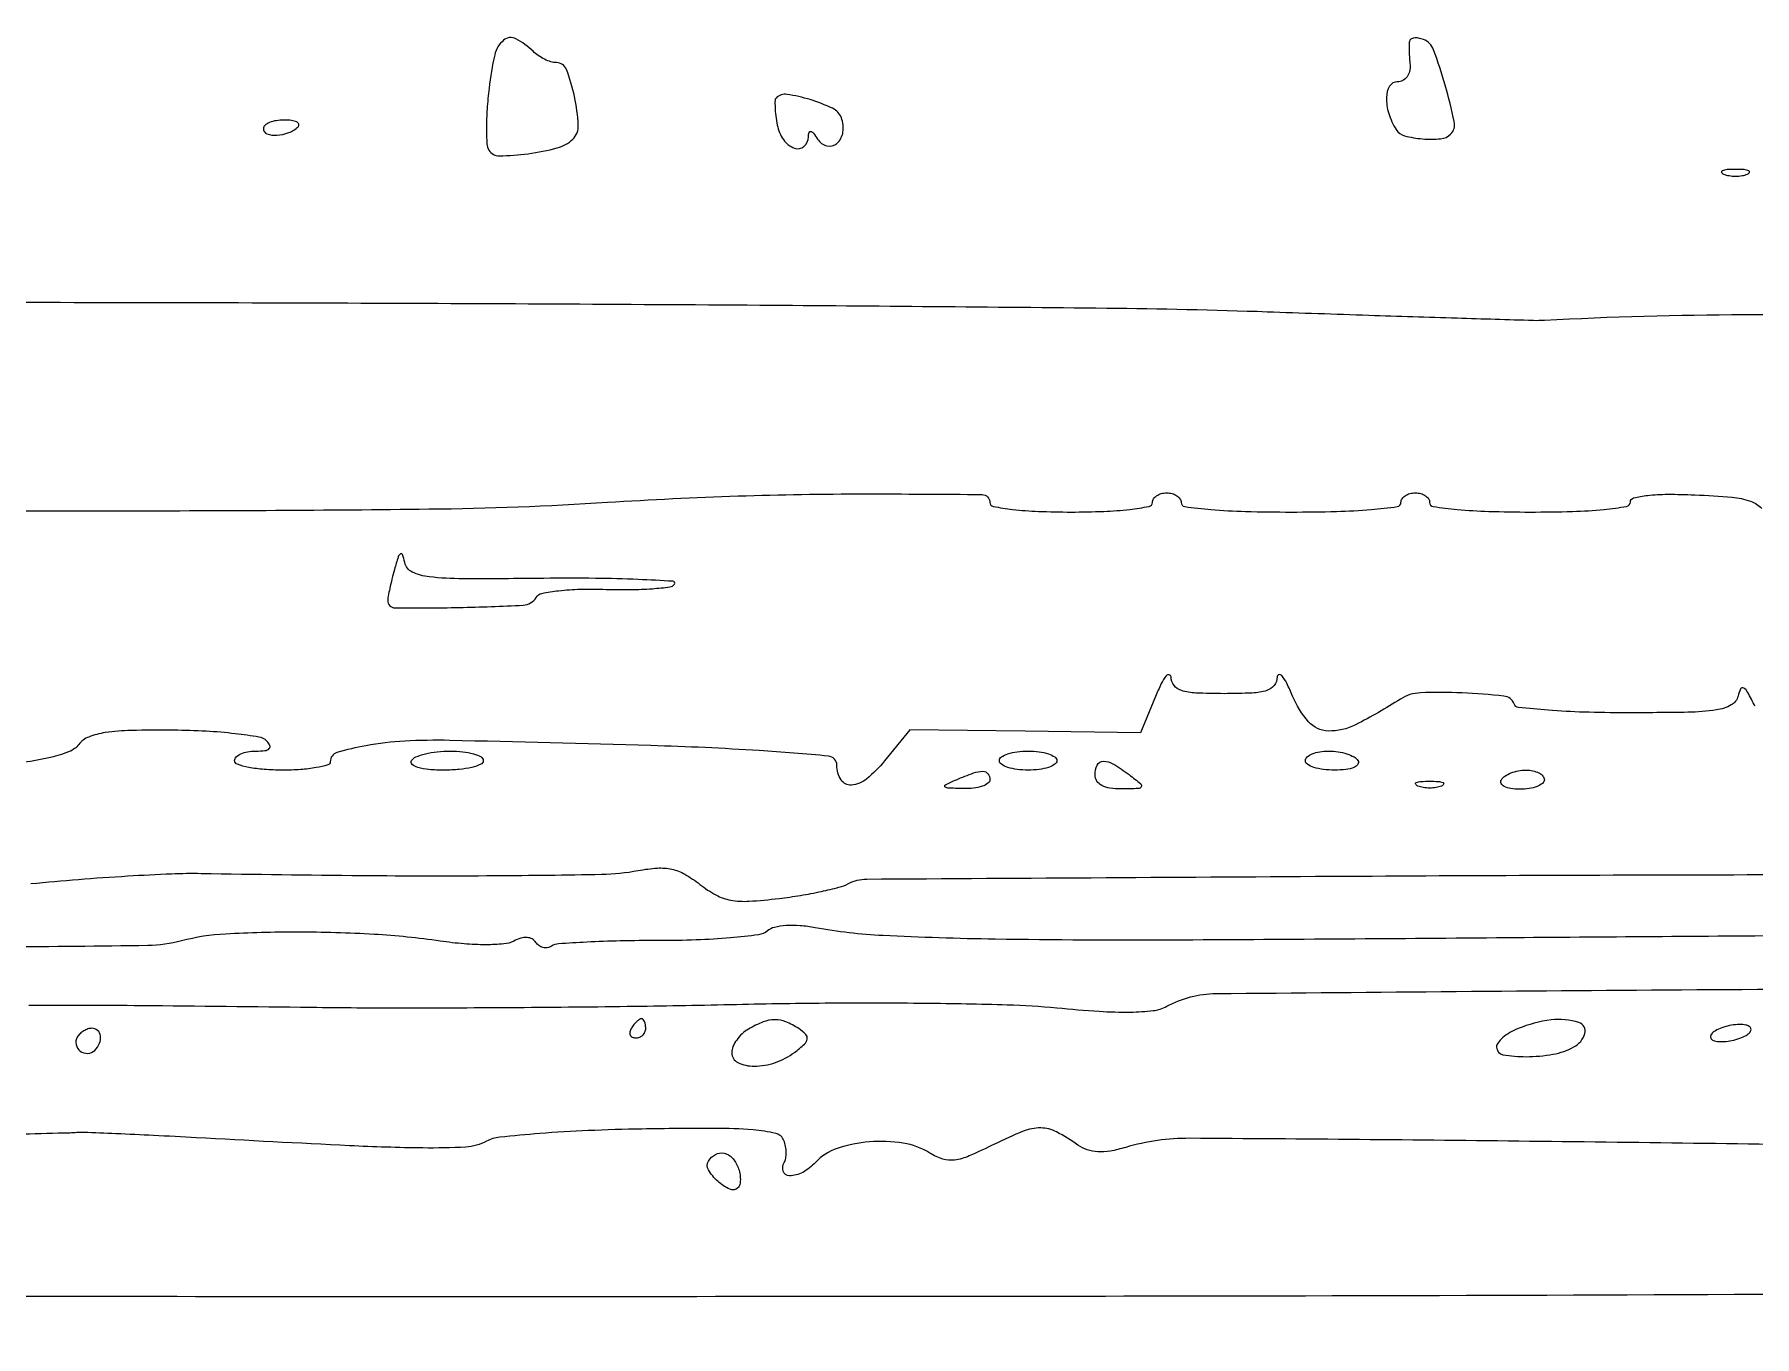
# Model space of a CAD drawing. Extents: x 0 to 5034, y 0 to 2560.
# Drawn here: x 1195.1 to 1375, y 258.8 to 395 of the extents above; entities that cross this region are included whole.
import ezdxf

# ---------------------------------------------------------------- set-up
doc = ezdxf.new("R2010")
doc.units = 0

msp = doc.modelspace()

# ---------------------------------------------------------------- linework, layer by layer
for points in [[(1557.115, 263.193366, 0.000016), (1618.338811, 262.493314, 0.000014), (1679.769463, 261.794626, 0.006046)], [(758.5, 263.189695, -0.00005), (959.629134, 263.186606, -0.002021), (1003.377606, 263.004753, -0.002765), (1026.414405, 262.688457, -0.485313), (1027.705651, 260.982409, 0.137934), (1027.736152, 259.321269, 0.089805), (1028.61341, 257.601206, 0.107886), (1029.893072, 256.512159, 0.267021), (1031.08062, 256.549826, 0.135733), (1031.434416, 256.931581, 0.043901), (1031.729932, 257.650825, 0.040038), (1031.932177, 258.546557, 0.035522), (1032, 259.5, -0.03537), (1032.067517, 260.453259, -0.039936), (1032.268871, 261.348435, -0.043782), (1032.563055, 262.066999, -0.136113), (1032.915304, 262.447655, -0.138132), (1034.427721, 262.880997, -0.000304), (1058.418359, 262.974838, -0.000929), (1096.805013, 263.030373, -0.000084), (1192.5, 262.974921, 0.000516), (1316.795999, 263.01022, 0.001331), (1406.547551, 263.367364, 0.000323)], [(1407.1878, 306.87168, 0.000015), (1422.488545, 306.946143, 0.000086)], [(1457.207454, 365.786669, 0.000415), (1373.916606, 365.617634, 0.012538), (1353, 365.033181, -0.020684), (1351.856006, 365.019855, -0.000215), (1343.8625, 365.260873, -0.000691), (1334.648334, 365.555401, -0.000449), (1324, 365.920064, 0.006253), (1307.232469, 366.299465, 0.000786), (1270.94375, 366.609514, 0.000924), (1227.855548, 366.830218, 0.000767), (1182, 366.909956, -0.000801), (1135.423894, 366.994119, -0.000873), (1090.159673, 367.227468, -0.000817), (1051.400946, 367.558319, -0.004312), (1030.139313, 367.957959, 0.001417), (1015.665721, 368.313834, 0.002173), (1003.124904, 368.532092, 0.000724), (992.28236, 368.657944, 0.060996), (990.639313, 368.473676, -0.052009)], [(1168.371156, 345.156392, 0.000305), (1204.272705, 345.132807, 0.002876), (1236.315024, 345.315623, 0.013005), (1255, 346.015996, -0.007615), (1268.668258, 346.675923, -0.008354), (1281.934533, 346.89228, -0.002284), (1294.176421, 346.831469, -0.411424), (1295, 346, 0.362465), (1295.348392, 345.582553, 0.015687), (1297.375, 345.279412, 0.019442), (1300.081088, 345.06728, 0.009838), (1303.5, 345, 0.009838), (1306.918912, 345.06728, 0.019442), (1309.625, 345.279412, 0.015687), (1311.651608, 345.582553, 0.362465), (1312, 346, -0.148195), (1312.115568, 346.381354, -0.098894), (1312.440625, 346.70625, -0.082425), (1312.926543, 346.925306, -0.064853), (1313.5, 347, -0.064853), (1314.073457, 346.925306, -0.082425), (1314.559375, 346.70625, -0.098894), (1314.884432, 346.381354, -0.148195), (1315, 346, 0.377473), (1315.382029, 345.566068, 0.010078), (1318.125, 345.271739, 0.014876), (1321.755364, 345.064625, 0.00681), (1326.5, 345, 0.00681), (1331.244636, 345.064625, 0.014876), (1334.875, 345.271739, 0.010078), (1337.617971, 345.566068, 0.377473), (1338, 346, -0.148195), (1338.115568, 346.381354, -0.098894), (1338.440625, 346.70625, -0.082425), (1338.926543, 346.925306, -0.064853), (1339.5, 347, -0.064853), (1340.073457, 346.925306, -0.082425), (1340.559375, 346.70625, -0.098894), (1340.884432, 346.381354, -0.148195), (1341, 346, 0.373418), (1341.372518, 345.570757, 0.011579), (1343.875, 345.27381, 0.016146), (1347.197465, 345.065344, 0.007593), (1351.5, 345, 0.007223), (1355.959371, 345.064419, 0.017595), (1359.239696, 345.274897, 0.014843), (1361.604156, 345.581487, 0.368479), (1362, 346.04569, -0.346106), (1362.341595, 346.48006, -0.03174), (1363.786982, 346.73492, -0.027196), (1365.89541, 346.854584, -0.011565), (1368.724518, 346.79569, -0.009733), (1372.632852, 346.547534, -0.063559), (1374.553202, 346.138584, -0.11886), (1375.744833, 345.369093, -0.073565)], [(1194.686792, 306.134023, -0.005129), (1199.649591, 306.575835, -0.004631), (1204.79237, 306.932649, -0.004642), (1209.406168, 307.166883, -0.014681), (1212.5, 307.204257, 0.002176), (1229.302229, 306.987022, 0.003778), (1243.254645, 306.972803, 0.002803), (1254.375565, 307.107859, 0.042504), (1258.210264, 307.503099, -0.030824), (1260.216665, 307.757326, -0.071427), (1261.726353, 307.639022, -0.074903), (1263.097696, 307.10659, -0.036679), (1264.655577, 306.056283, 0.042624), (1266.348668, 304.943826, 0.080077), (1267.889927, 304.405018, 0.059357), (1269.814964, 304.293394, 0.014976), (1272.945313, 304.577796, 0.01088), (1275.196874, 304.900405, 0.011846), (1277.368925, 305.313101, 0.011374), (1279.207886, 305.751842, 0.0556), (1280.204219, 306.136032, -0.118768), (1282.111414, 306.608204, -0.000093), (1332.194971, 306.91274, -0.001155), (1377.025873, 307.073428, -0.004016)], [(1138.588694, 306.019491, -0.000082), (1180.64205, 305.881254, -0.138404)], [(1375.018453, 324.689013, 0.01114), (1374.279571, 326.135129, 0.134315), (1373.852179, 326.583298, 0.435365), (1373.525584, 326.489687, 0.061032), (1373.256826, 325.75, -0.215179), (1372.545627, 324.815418, -0.087351), (1370.993817, 324.297461, -0.032921), (1368.020645, 324.052904, -0.004063), (1361.510009, 324, -0.007597), (1357.13776, 324.066435, -0.012072), (1353.400857, 324.270414, -0.00601), (1350.305323, 324.551934, -0.287736), (1349.833333, 324.920559, 0.286618), (1348.774988, 325.750652, 0.015877), (1344.396523, 326.08006, 0.020602), (1340.029346, 326.089424, 0.133274), (1337.947022, 325.436056, -0.023964), (1333.259967, 322.745524, -0.125907), (1330.387349, 322.095023, -0.208181), (1328.339015, 323.055094, -0.082389), (1326.658482, 325.75, 0.015991), (1326.054508, 327.083926, 0.054984), (1325.544826, 327.884375, 0.294351), (1325.240118, 327.985828, 0.334232), (1325.051528, 327.75, -0.157815), (1324.738337, 326.871565, -0.153667), (1323.966697, 326.331888, -0.065464), (1322.452835, 326.064805, -0.010972), (1319.5, 326, -0.010972), (1316.547165, 326.064805, -0.065464), (1315.033303, 326.331888, -0.153667), (1314.261663, 326.871565, -0.157815), (1313.948472, 327.75, 0.344664), (1313.75752, 327.979831, 0.285838), (1313.449333, 327.86973, 0.053717), (1312.933211, 327.052904, 0.015797), (1312.321633, 325.700146), (1310.746323, 321.900291), (1298.692419, 322.066566), (1286.638514, 322.232841), (1283.970541, 318.963905, -0.048671), (1282.12453, 317.104498, -0.151484), (1280.510859, 316.439179, -0.284649), (1279.434809, 316.978008, -0.138863), (1279, 318.513423, 0.387064), (1278.128924, 319.470078, 0.007393), (1270.862399, 320.043807, 0.008796), (1259.538356, 320.569797, 0.001594), (1238.5, 321.109246, 0.019587), (1233.788099, 321.03045, 0.030032), (1229.733757, 320.558293, 0.029801), (1226.699252, 319.829949, 0.330182), (1226, 318.886501, -0.334666), (1225.738494, 318.539562, -0.025886), (1224.53125, 318.26041, -0.027201), (1222.9167, 318.063945, -0.016677), (1221, 318, -0.01883), (1219.083446, 318.072205, -0.03053), (1217.46875, 318.29375, -0.031449), (1216.280551, 318.610183, -0.322437), (1216, 319, -0.206135), (1216.164587, 319.382257, -0.082944), (1216.64625, 319.70625, -0.063259), (1217.357802, 319.926575, -0.043509), (1218.2, 320, 0.02559), (1219.172997, 320.049832, 0.159364), (1219.623151, 320.25, 0.332359), (1219.687419, 320.57613, 0.084757), (1219.356057, 321.043943, 0.156926), (1218.546526, 321.459325, 0.01175), (1216.063568, 321.807385, 0.015351), (1213.021645, 322.066797, 0.011034), (1209.613545, 322.176933, 0.007862), (1205.164381, 322.152524, 0.031827), (1202.463663, 321.922839, 0.055019), (1200.740557, 321.467405, 0.137631), (1199.707488, 320.695232, -0.136345), (1198.700269, 319.938411, -0.035582), (1196.750158, 319.330379, -0.026509), (1193.934462, 318.823527, -0.010348)], [(1378.86177, 300.670903, 0.000656), (1348, 300.447923, -0.000938), (1314.129171, 300.222312, -0.004959), (1295.561253, 300.317647, -0.008378), (1283.834396, 300.690794, -0.033926), (1276.736227, 301.520717, 0.027118), (1275.142597, 301.729058, 0.035651), (1273.676299, 301.735659, 0.040301), (1272.472884, 301.557069, 0.116736), (1271.723544, 301.185525, -0.142393), (1270.78414, 300.777409, -0.009638), (1267.853097, 300.460567, -0.013206), (1264.289317, 300.239343, -0.009488), (1260.301341, 300.173097, 0.005646), (1256.331288, 300.137662, 0.008159), (1252.824193, 300.009474, 0.004725), (1249.888019, 299.826307, 0.121042), (1249.133122, 299.582274, -0.10151), (1248.705321, 299.42551, -0.098493), (1248.245456, 299.447338, -0.097344), (1247.824649, 299.644348, -0.09662), (1247.50841, 299.986392, 0.132404), (1247.129588, 300.342103, 0.108622), (1246.593411, 300.492964, 0.085072), (1245.930421, 300.418491, 0.050245), (1245.189312, 300.120762, -0.099248), (1244.152135, 299.817393, -0.021586), (1242.28047, 299.735844, -0.020898), (1239.998259, 299.830412, -0.015679), (1237.5, 300.117868, 0.022087), (1230.594993, 300.822864, 0.014203), (1222.547309, 301.057715, 0.01343), (1215.052086, 300.862127, 0.051488), (1210.447209, 300.138677, -0.061151), (1206.924251, 299.654544, -0.001784), (1191.861727, 299.491118, -0.00294)], [(1194.468631, 293.431642, -0.002906), (1206.240732, 293.393429, -0.000894), (1224, 293.200819, 0.003209), (1233.569491, 293.141343, 0.001661), (1245.528125, 293.183489, 0.001651), (1257.818444, 293.308224, 0.002508), (1268.5, 293.505492, -0.004273), (1278.385155, 293.653146, -0.004313), (1288.240625, 293.631118, -0.004208), (1296.823103, 293.465661, -0.01741), (1302, 293.141646, 0.00804), (1306.431984, 292.780784, 0.019695), (1309.70159, 292.696481, 0.025409), (1312.081126, 292.849968, 0.095655), (1313.5, 293.298143, -0.122378), (1318.650141, 294.630388, -0.000701), (1368.934005, 295.041976, -0.000516), (1419.843868, 295.334746, -0.176149)], [(1388.067689, 278.690617, 0.000815), (1351.442953, 279.176048, 0.001383), (1315.916694, 279.490712, 0.073526), (1309.205666, 278.540213, -0.027615), (1307.580656, 278.155838, -0.056775), (1306.277648, 278.072824, -0.070544), (1305.184409, 278.283823, -0.072792), (1304.205666, 278.789445, 0.03532), (1301.974644, 280.162087, 0.118024), (1300.319354, 280.577685, 0.098427), (1298.487287, 280.234462, 0.020445), (1295.485396, 278.885605, -0.012939), (1292.837996, 277.647951, -0.06864), (1291.301943, 277.215607, -0.111444), (1290.073188, 277.319898, -0.062984), (1288.709453, 277.949376, 0.100617), (1285.935204, 278.986298, 0.059637), (1282.39279, 279.12097, 0.060676), (1279.01698, 278.428446, 0.124953), (1276.765019, 276.978152, -0.078522), (1275.425003, 275.929438, -0.127571), (1274.033791, 275.568929, -0.321829), (1273.379137, 276.039201, -0.223281), (1273.486932, 276.978856, 0.097241), (1273.646839, 277.404071, 0.045043), (1273.691727, 277.995106, 0.042314), (1273.627267, 278.645413, 0.045789), (1273.454517, 279.257931, 0.24926), (1272.594749, 280.005679, 0.036598), (1270.235768, 280.372101, 0.020691), (1266.200974, 280.5318, 0.003627), (1258.599814, 280.462853, 0.006574), (1252.978692, 280.297147, 0.008991), (1247.923948, 279.990454, 0.006301), (1243.722723, 279.606301, 0.097207), (1242.341129, 279.182567, -0.109631), (1240.178336, 278.57699, -0.01669), (1235.669787, 278.481212, -0.009335), (1228.019228, 278.716962, -0.001265), (1212, 279.550791, 0.001161), (1207.52092, 279.784871, 0.001708), (1203.584375, 279.967954, 0.000787), (1200.228709, 280.107241, 0.032232), (1199.5, 280.089361, -0.015651), (1198.743204, 280.045665, -0.000199), (1193.946875, 279.92104, -0.000582)]]:
    msp.add_lwpolyline(points, format="xyb")
for points in [[(1242.608354, 389.324794, 0.012536), (1242.408668, 387.15862, 0.016306), (1242.340458, 385.167553, 0.01398), (1242.383726, 383.524212, 0.125475), (1242.597751, 382.841836, 0.265367), (1243.689003, 382.247885, 0.027808), (1246.702866, 382.477186, 0.032006), (1249.739343, 383.078587, 0.128128), (1251.375304, 384.00312, 0.217696), (1251.948889, 385.469586, 0.039037), (1251.546883, 388.453983, 0.038429), (1250.708998, 391.274655, 0.310769), (1249.654687, 392, -0.074905), (1249.088161, 392.08535, -0.0385), (1248.419038, 392.349526, -0.03718), (1247.757945, 392.73449, -0.045972), (1247.210123, 393.189877, 0.077458), (1245.42664, 394.492404, 0.302445), (1244.136775, 394.348362, 0.164029), (1243.206393, 392.820691, 0.026224)], [(1338.884846, 394.218615, 0.036742), (1338.851549, 393.82987, 0.009363), (1338.855809, 393.197031, 0.009492), (1338.88802, 392.472695, 0.009488), (1338.947704, 391.75, -0.084415), (1338.902578, 391.078073, -0.103732), (1338.634099, 390.511051, -0.113515), (1338.183544, 390.13478, -0.117976), (1337.620276, 390, 0.266365), (1336.817231, 389.539523, 0.127165), (1336.481212, 388.355577, 0.083509), (1336.720657, 386.693304, 0.061046), (1337.502323, 384.996241, 0.19269), (1338.378758, 384.348442, 0.043208), (1340.245548, 384.029087, 0.043534), (1342.1519, 384.036606, 0.175376), (1343.1894, 384.522734, 0.253335), (1343.578947, 385.832101, 0.018251), (1342.6351, 389.630392, 0.019226), (1341.410806, 393.343389, 0.215086), (1340.342144, 394.422202, 0.048197), (1339.819793, 394.566816, 0.078302), (1339.360428, 394.574847, 0.112198), (1339.034706, 394.451402, 0.209532)], [(1272.637474, 388.30414, 0.191142), (1272.523817, 388.040964, 0.018291), (1272.528543, 387.328673, 0.021252), (1272.603978, 386.450705, 0.01517), (1272.759742, 385.476498, 0.105885), (1273.403802, 383.952583, 0.151047), (1274.556308, 383.057896, 0.275823), (1275.546045, 383.235922, 0.213748), (1276.015313, 384.25, -0.063403), (1276.079422, 384.708625, -0.408796), (1276.262241, 384.81553, -0.170819), (1276.544514, 384.628423, -0.020824), (1276.973672, 384.008359, 0.191118), (1277.94703, 383.299654, 0.249915), (1278.999138, 383.555049, 0.176681), (1279.63295, 384.734483, 0.128135), (1279.465562, 386.229149, 0.192563), (1278.542497, 387.226218, 0.037124), (1276.202985, 388.131575, 0.036132), (1273.781815, 388.680091, 0.238354)], [(1219, 385.088484, 0.319036), (1219.380019, 384.55353, 0.099013), (1220.413557, 384.409883, 0.076138), (1221.672674, 384.679921, 0.105931), (1222.637722, 385.304389, 0.286074), (1222.698305, 385.565325, 0.2027), (1222.492539, 385.795664, 0.080137), (1221.952173, 385.952087, 0.03047), (1221.166667, 386, 0.040166), (1220.337059, 385.933248, 0.059481), (1219.636458, 385.732242, 0.078229), (1219.160022, 385.437269, 0.218452)], [(1371.75, 380.337719, 0.057986), (1372.320008, 380.181385, 0.037979), (1373, 380.12966, 0.037979), (1373.679992, 380.181385, 0.057986), (1374.25, 380.337719, 0.174857), (1374.459382, 380.525001, 0.447206), (1374.398438, 380.693942, 0.078554), (1373.89144, 380.810911, 0.017491), (1373, 380.842105, 0.017491), (1372.10856, 380.810911, 0.078554), (1371.601562, 380.693942, 0.447206), (1371.540618, 380.525001, 0.174857)], [(1232.723215, 339, 0.006584), (1232.455784, 337.987865, 0.00755), (1232.22772, 337.014063, 0.006888), (1232.058418, 336.183888, 0.042325), (1232.013655, 335.75, 0.417502), (1232.772889, 334.971392, 0.006801), (1239.491456, 335.01582, 0.007763), (1246.171729, 335.254685, 0.246295), (1247.539492, 336.063899, -0.20663), (1248.144705, 336.486622, -0.021665), (1249.890403, 336.766284, -0.023024), (1252.158415, 336.924138, -0.013969), (1254.848509, 336.912068, 0.010838), (1257.433494, 336.884287, 0.016145), (1259.693, 336.981995, 0.011177), (1261.5295, 337.162283, 0.220129), (1262, 337.453056, 0.577749), (1261.849503, 337.753859, 0.003703), (1258.191335, 337.943132, 0.008759), (1253.730968, 338.062566, 0.004978), (1248.332205, 338.058774, -0.002817), (1239.887121, 338.016346, -0.02802), (1236.353173, 338.216707, -0.081757), (1234.566493, 338.722386, -0.236059), (1233.791765, 339.703887, 0.025188), (1233.571271, 340.549966, 0.497937), (1233.35346, 340.627382, 0.172506), (1233.110207, 340.30517, 0.00838)], [(1242, 319, -0.297764), (1241.746916, 318.612706, -0.042932), (1240.807664, 318.29375, -0.03716), (1239.496569, 318.072375, -0.02325), (1237.940983, 318, -0.019531), (1236.311372, 318.063682, -0.051222), (1235.16126, 318.273526, -0.106919), (1234.562569, 318.597376, -0.369423), (1234.5, 319, -0.159713), (1234.95866, 319.386693, -0.035556), (1235.947275, 319.70625, -0.033489), (1237.196361, 319.926586, -0.026918), (1238.559017, 320, -0.027497), (1239.877484, 319.927436, -0.043243), (1240.989211, 319.70625, -0.053437), (1241.770364, 319.385522, -0.275259)], [(1302, 319, -0.254951), (1301.790443, 318.615738, -0.06271), (1301.11875, 318.29375, -0.048861), (1300.149251, 318.072766, -0.031626), (1299, 318, -0.031626), (1297.850749, 318.072766, -0.048861), (1296.88125, 318.29375, -0.06271), (1296.209557, 318.615738, -0.254951), (1296, 319, -0.254951), (1296.209557, 319.384262, -0.06271), (1296.88125, 319.70625, -0.048861), (1297.850749, 319.927234, -0.031626), (1299, 320, -0.031626), (1300.149251, 319.927234, -0.048861), (1301.11875, 319.70625, -0.06271), (1301.790443, 319.384262, -0.254951)], [(1309.55887, 317.531803, -0.008904), (1310.77785, 316.575217, -0.359985), (1310.839444, 316.265865, -0.266048), (1310.531302, 316.074305, -0.006145), (1308.75, 316.031803, -0.038784), (1307.560399, 316.110388, -0.086943), (1306.703033, 316.391603, -0.126574), (1306.18895, 316.863085, -0.145204), (1306, 317.5, -0.111566), (1306.233368, 318.532855, -0.28686), (1306.851912, 318.927277, -0.137546), (1307.913682, 318.639768, -0.027442)], [(1333.5, 319, -0.297719), (1333.490145, 318.608231, -0.145541), (1333.083987, 318.281216, -0.069343), (1332.243706, 318.066344, -0.027979), (1331.059017, 318, -0.031003), (1329.887118, 318.072735, -0.048032), (1328.898586, 318.29375, -0.061379), (1328.212425, 318.615572, -0.257909), (1328, 319, -0.222681), (1328.179376, 319.382793, -0.076538), (1328.717039, 319.70625, -0.058208), (1329.50628, 319.92683, -0.039081), (1330.440983, 320, -0.037634), (1331.42066, 319.926158, -0.041396), (1332.346475, 319.70625, -0.045439), (1333.093337, 319.384508, -0.130646)], [(1295, 317, -0.24567), (1294.802156, 316.62164, -0.070412), (1294.192188, 316.314396, -0.053373), (1293.303371, 316.116227, -0.034583), (1292.25, 316.070285, -0.004372), (1290.584787, 316.127419, -0.215481), (1290.296589, 316.272912, -0.485414), (1290.343561, 316.478132, -0.009027), (1291.5, 317, -0.014632), (1293.28872, 317.707387, -0.087053), (1294.274268, 317.880286, -0.234317), (1294.78941, 317.624848, -0.163981)], [(1342.25, 316.337719, -0.057986), (1341.679992, 316.181385, -0.037979), (1341, 316.12966, -0.037979), (1340.320008, 316.181385, -0.057986), (1339.75, 316.337719, -0.174857), (1339.540618, 316.525001, -0.447206), (1339.601562, 316.693942, -0.078554), (1340.10856, 316.810911, -0.017491), (1341, 316.842105, -0.017491), (1341.89144, 316.810911, -0.078554), (1342.398438, 316.693942, -0.447206), (1342.459382, 316.525001, -0.174857)], [(1353, 317, -0.230178), (1352.813779, 316.616918, -0.073461), (1352.248289, 316.29375, -0.055981), (1351.420991, 316.073066, -0.037227), (1350.440983, 316, -0.035659), (1349.479336, 316.068671, -0.083483), (1348.794783, 316.287316, -0.1651), (1348.478234, 316.615199, -0.253782), (1348.5, 317, -0.111412), (1348.876024, 317.383556, -0.050262), (1349.50665, 317.70625, -0.046318), (1350.270704, 317.925923, -0.046881), (1351.059017, 318, -0.049547), (1351.801778, 317.926216, -0.069539), (1352.429836, 317.70625, -0.089706), (1352.852535, 317.381787, -0.186414)], [(1257.5, 291, 0.082592), (1257.343488, 290.6179, 0.161196), (1257.3746, 290.29375, 0.182303), (1257.586039, 290.078288, 0.108972), (1257.940983, 290, 0.093332), (1258.345238, 290.076123, 0.09642), (1258.688914, 290.29375, 0.099167), (1258.918938, 290.618444, 0.105053), (1259, 291, 0.042167), (1258.967655, 291.382849, 0.061769), (1258.870461, 291.70625, 0.081139), (1258.727648, 291.92554, 0.210953), (1258.559017, 292, 0.151918), (1258.34829, 291.934461, 0.038439), (1258.066025, 291.70625, 0.035638), (1257.768994, 291.382774, 0.029505)], [(1269.75, 290.919901, 0.055942), (1269.080635, 290.422383, 0.050884), (1268.514062, 289.774005, 0.054217), (1268.127617, 289.080138, 0.100292), (1268, 288.45031, 0.287239), (1268.644906, 287.420336, 0.114659), (1270.338994, 287.035022, 0.081774), (1272.560412, 287.411459, 0.080346), (1274.55887, 288.480997, 0.020426), (1275.600737, 289.345429, 0.166939), (1275.896365, 289.878266, 0.247292), (1275.741966, 290.361687, 0.046806), (1275, 290.965684, 0.050236), (1273.670374, 291.673723, 0.099741), (1272.502775, 291.898401, 0.091925), (1271.276581, 291.659965, 0.038024)], [(1350.25, 290.968838, 0.036836), (1349.388885, 290.546666, 0.045335), (1348.660938, 290.026897, 0.051767), (1348.155651, 289.491714, 0.164775), (1348, 289.032224, 0.363952), (1348.663857, 288.241017, 0.044233), (1351.100632, 288.030469, 0.0444), (1353.902586, 288.286036, 0.078082), (1356.09375, 289.050173, 0.203007), (1357.222844, 290.449771, 0.402843), (1356.611668, 291.602125, 0.112446), (1353.703154, 291.874244, 0.062964)], [(1199.542705, 290.069098, 0.195483), (1199.412739, 289.300347, 0.177971), (1199.849183, 288.620737, 0.173509), (1200.632003, 288.375083, 0.18866), (1201.36052, 288.693853, 0.094258), (1201.860497, 289.428701, 0.135693), (1201.969472, 290.203471, 0.182678), (1201.664889, 290.772622, 0.181466), (1201.059017, 291, 0.08447), (1200.65652, 290.931514, 0.05343), (1200.225445, 290.726548, 0.051896), (1199.832549, 290.425195, 0.064898)], [(1371.566376, 291.047371, 0.03916), (1370.888611, 290.739238, 0.098056), (1370.475007, 290.390535, 0.206857), (1370.386307, 290.06611, 0.22873), (1370.566376, 289.797634, 0.106926), (1371.059266, 289.635808, 0.039569), (1371.79375, 289.617374, 0.036987), (1372.624785, 289.724284, 0.03665), (1373.433624, 289.952629, 0.03916), (1374.111389, 290.260762, 0.098056), (1374.524993, 290.609465, 0.206857), (1374.613693, 290.93389, 0.22873), (1374.433624, 291.202366, 0.106926), (1373.940734, 291.364192, 0.039569), (1373.20625, 291.382626, 0.036987), (1372.375215, 291.275716, 0.03665)], [(1268.654923, 276.456872, -0.043454), (1268.837137, 275.82214, -0.049057), (1268.897066, 275.190972, -0.055398), (1268.835576, 274.654164, -0.141091), (1268.647705, 274.314371, -0.31394), (1267.795581, 274.161945, -0.076804), (1266.539658, 274.993238, -0.073871), (1265.562752, 276.188231, -0.279834), (1265.570027, 277.113307, -0.129071), (1266.302162, 277.809861, -0.180275), (1267.187683, 277.94103, -0.156246), (1268.038037, 277.454546, -0.093964)]]:
    msp.add_lwpolyline(points, format="xyb", close=True)

doc.saveas('drawing.dxf')
